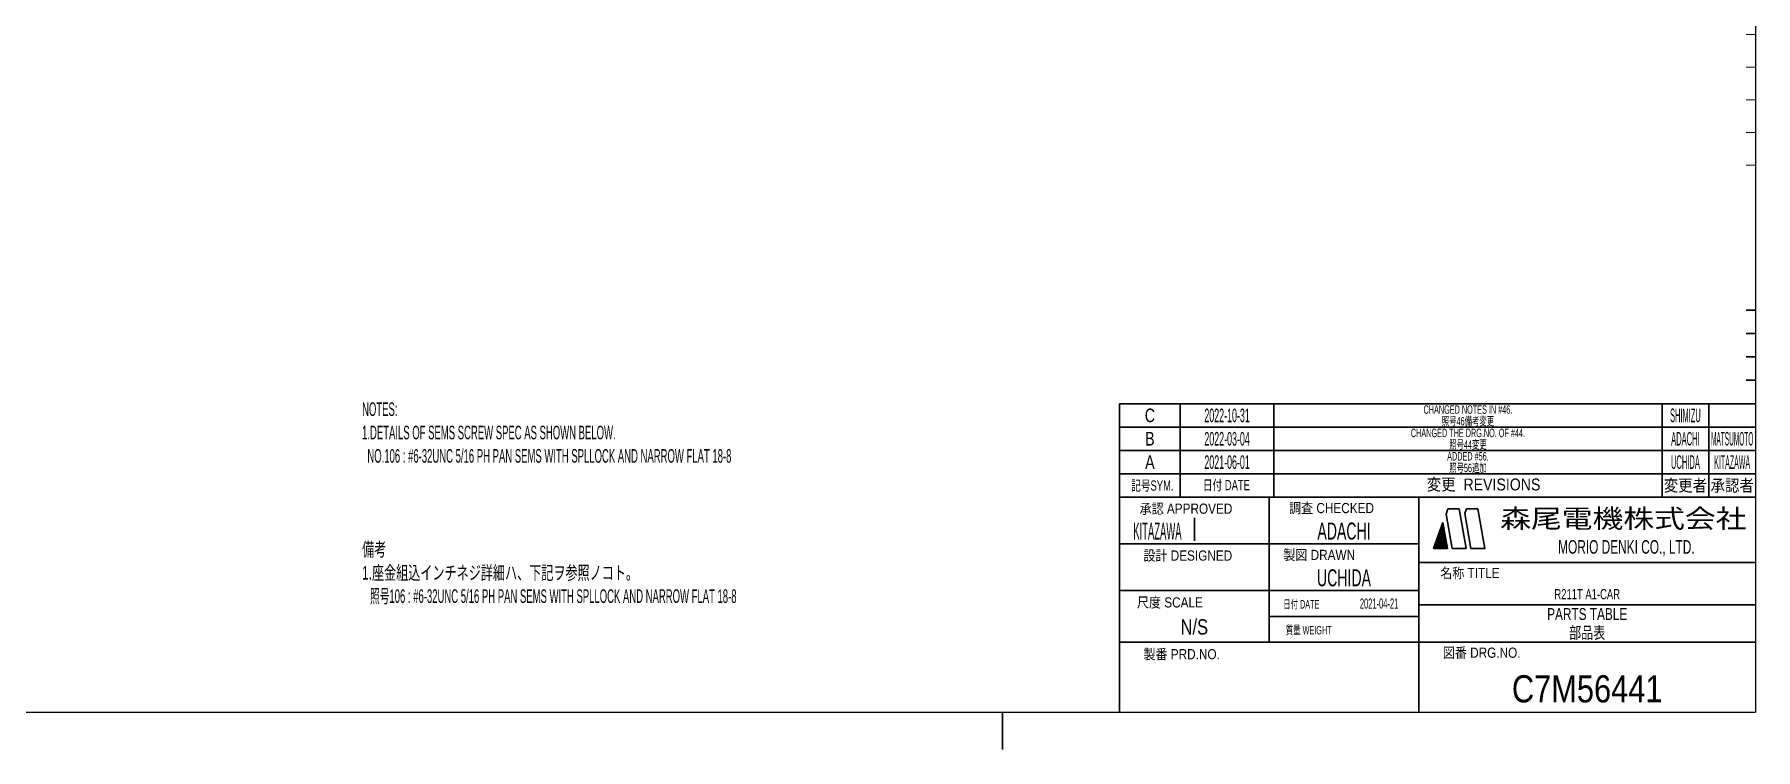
# Model space of a CAD drawing. Header units: millimetres. Extents: x 7 to 587, y 2 to 418.
# Drawn here: x 219 to 587, y 2 to 155 of the extents above; entities that cross this region are included whole.
import ezdxf
from ezdxf.enums import TextEntityAlignment as Align

# ---------------------------------------------------------------- set-up
doc = ezdxf.new("R2010")
doc.units = ezdxf.units.MM
doc.layers.add('図面枠C7M', color=7, linetype='Continuous')
doc.layers.add('表題、部品表_01', color=7, linetype='Continuous')
doc.styles.add('HG丸ｺﾞｼｯｸM-PRO', font='')
doc.styles.get('HG丸ｺﾞｼｯｸM-PRO').set_extended_font_data('HG丸ｺﾞｼｯｸM-PRO')

# ---------------------------------------------------------------- blocks, each defined once
blk = doc.blocks.new('BLKF026')
at = {"layer": '図面枠C7M', "color": 4, "linetype": 'Continuous', "lineweight": 13}
for p, q in [((518.373827, 45.636976), (520.63008, 47.893229)), ((518.454756, 45.859327), (520.608881, 48.013452)), ((518.535684, 46.081677), (520.587682, 48.133675)), ((518.616613, 46.304027), (520.566484, 48.253898)), ((518.697542, 46.526377), (520.545285, 48.374121)), ((518.778471, 46.748727), (520.524087, 48.494343)), ((518.8594, 46.971078), (520.502888, 48.614566)), ((518.940329, 47.193428), (520.48169, 48.734789)), ((519.021258, 47.415778), (520.460491, 48.855012)), ((519.102186, 47.638128), (520.439293, 48.975235)), ((519.183115, 47.860479), (520.418094, 49.095457)), ((519.264044, 48.082829), (520.396896, 49.21568)), ((519.344973, 48.305179), (520.375697, 49.335903)), ((519.425902, 48.527529), (520.354499, 49.456126)), ((519.506831, 48.749879), (520.3333, 49.576349)), ((519.58776, 48.97223), (520.312102, 49.696572)), ((519.668689, 49.19458), (520.290903, 49.816794)), ((519.749617, 49.41693), (520.269705, 49.937017)), ((519.830546, 49.63928), (520.248506, 50.05724)), ((519.911475, 49.861631), (520.227307, 50.177463)), ((519.992404, 50.083981), (520.206109, 50.297686)), ((520.073333, 50.306331), (520.18491, 50.417909)), ((520.154262, 50.528681), (520.163712, 50.538131)), ((518.157871, 44.996757), (520.693675, 47.532561)), ((518.211969, 45.192276), (520.672477, 47.652784)), ((518.292898, 45.414626), (520.651278, 47.773006)), ((518.299292, 44.996757), (520.714874, 47.412338)), ((518.440714, 44.996757), (520.736072, 47.292115)), ((518.582135, 44.996757), (520.757271, 47.171892)), ((518.723556, 44.996757), (520.778469, 47.051669)), ((518.864978, 44.996757), (520.799668, 46.931447)), ((519.006399, 44.996757), (520.820866, 46.811224)), ((519.147821, 44.996757), (520.842065, 46.691001)), ((519.289242, 44.996757), (520.863263, 46.570778)), ((519.430663, 44.996757), (520.884462, 46.450555)), ((519.572085, 44.996757), (520.90566, 46.330332)), ((519.713506, 44.996757), (520.926859, 46.21011)), ((519.854927, 44.996757), (520.948057, 46.089887)), ((519.996349, 44.996757), (520.969256, 45.969664)), ((520.13777, 44.996757), (520.990455, 45.849441)), ((520.279191, 44.996757), (521.011653, 45.729218)), ((520.420613, 44.996757), (521.032852, 45.608995)), ((520.562034, 44.996757), (521.05405, 45.488773)), ((520.703455, 44.996757), (521.075249, 45.36855)), ((520.844877, 44.996757), (521.096447, 45.248327)), ((520.986298, 44.996757), (521.117646, 45.128104)), ((521.12772, 44.996757), (521.138844, 45.007881))]:
    blk.add_line(p, q, dxfattribs=at)
blk = doc.blocks.new('BLKF023')
at = {"layer": '図面枠C7M', "color": 2, "linetype": 'Continuous', "lineweight": 25}
for p in [(587, 410), (7, 10)]:
    blk.add_line(p, (587, 10), dxfattribs=at)
at = {"layer": '図面枠C7M', "color": 4, "linetype": 'Continuous', "lineweight": 13}
for p, q in [((585, 155), (587, 155)), ((585, 148), (587, 148)), ((585, 141), (587, 141)), ((585, 134), (587, 134)), ((585, 127), (587, 127))]:
    blk.add_line(p, q, dxfattribs=at)
at = {"layer": '図面枠C7M', "color": 3, "linetype": 'Continuous', "lineweight": 35}
for p, q in [((587, 96), (585, 96)), ((587, 91), (585, 91)), ((587, 86), (585, 86)), ((587, 86), (585, 86)), ((587, 81), (585, 81)), ((451, 76), (587, 76)), ((451, 76), (451, 10)), ((464, 56), (464, 76)), ((484, 56), (484, 76)), ((567, 56), (567, 76)), ((577, 56), (577, 76)), ((451, 71), (587, 71)), ((451, 66), (587, 66)), ((451, 61), (587, 61)), ((451, 56), (587, 56)), ((483, 56), (483, 25)), ((515, 56), (515, 10)), ((467.01, 51.56), (467.01, 46.69)), ((520.84, 52.4), (521.23, 53.5)), ((522.14, 45), (520.84, 52.4)), ((521.23, 53.5), (523.64, 53.5)), ((525.14, 45), (523.64, 53.5)), ((525.18, 53.5), (524.82, 52.51)), ((526.14, 45), (524.82, 52.51)), ((525.18, 53.5), (527.64, 53.5)), ((529.14, 45), (527.64, 53.5)), ((518.14, 45), (520.16, 50.55)), ((521.14, 45), (520.16, 50.55)), ((451, 46), (515, 46)), ((518.14, 45), (521.14, 45)), ((522.14, 45), (525.14, 45)), ((526.14, 45), (529.14, 45)), ((515, 42), (587, 42)), ((451, 36), (515, 36)), ((483, 30.5), (515, 30.5)), ((515, 33), (587, 33)), ((451, 25), (587, 25)), ((426, 2), (426, 10))]:
    blk.add_line(p, q, dxfattribs=at)
at = {"layer": '図面枠C7M', "color": 4, "linetype": 'Continuous', "lineweight": 13}
blk.add_blockref('BLKF026', (0, 0), dxfattribs=at)
at = {"layer": '図面枠C7M', "color": 4, "linetype": 'Continuous', "lineweight": 13, "style": 'HG丸ｺﾞｼｯｸM-PRO'}
for s, height, width, p in [('記号SYM.', 2.182, 0.69227, (458.03, 58.49)), ('日付 DATE', 2.182, 0.692507, (473.87, 58.58)), ('変更  REVISIONS', 2.5455, 0.887352, (528.85, 58.72)), ('変更者', 2.545, 0.887717, (572, 58.5)), ('承認者', 2.545, 0.887717, (582, 58.5)), ('承認 APPROVED', 2.1818, 0.863151, (465.21, 53.54)), ('調査 CHECKED', 2.182, 0.863174, (496.34, 53.67)), ('設計 DESIGNED', 2.1818, 0.862613, (465.61, 43.51)), ('製図 DRAWN', 2.182, 0.863099, (493.7, 43.65)), ('名称 TITLE', 2.182, 0.862489, (525.93, 39.77)), ('尺度 SCALE', 2.182, 0.862581, (461.78, 33.49)), ('日付 DATE', 1.818, 0.618255, (489.88, 33.09)), ('質量 WEIGHT', 1.818, 0.618812, (491.46, 27.55)), ('製番 PRD.NO.', 2.182, 0.863299, (464.29, 22.41)), ('図番 DRG.NO.', 2.182, 0.863083, (528.44, 22.73))]:
    blk.add_text(s, height=height, dxfattribs=dict(at, width=width)).set_placement(p, align=Align.MIDDLE_CENTER)
at = {"layer": '図面枠C7M', "color": 2, "linetype": 'Continuous', "lineweight": 25, "style": 'HG丸ｺﾞｼｯｸM-PRO', "width": 1.206081}
blk.add_text('森尾電機株式会社', height=4, dxfattribs=at).set_placement((558.72, 51.43), align=Align.MIDDLE_CENTER)
at = {"layer": '図面枠C7M', "color": 3, "linetype": 'Continuous', "lineweight": 35, "style": 'HG丸ｺﾞｼｯｸM-PRO', "width": 0.652197}
blk.add_text('MORIO DENKI CO., LTD.', height=2.9091, dxfattribs=at).set_placement((559.38, 45.36), align=Align.MIDDLE_CENTER)

msp = doc.modelspace()

# ---------------------------------------------------------------- block references
at = {"layer": '図面枠C7M', "color": 4, "linetype": 'Continuous', "lineweight": 13}
msp.add_blockref('BLKF023', (0, 0), dxfattribs=at)

# ---------------------------------------------------------------- texts
at = {"layer": '図面枠C7M', "color": 3, "linetype": 'Continuous', "lineweight": 35, "style": 'HG丸ｺﾞｼｯｸM-PRO'}
for s, height, width, p in [('C', 2.91, 0.782198, (457.5, 73.5)), ('2022-10-31', 2.909, 0.488281, (474, 73.5)), ('CHANGED NOTES IN #46.', 1.8182, 0.618841, (525.5, 74.75)), ('SHIMIZU', 2.909, 0.359252, (572, 73.5)), ('B', 2.91, 0.78204, (457.5, 68.5)), ('2022-03-04', 2.909, 0.488281, (474, 68.5)), ('CHANGED THE DRG.NO. OF #44.', 1.8182, 0.61838, (525.5, 69.75)), ('照号46備考変更', 1.818, 0.619156, (525.5, 72.25)), ('ADACHI', 2.909, 0.415454, (572, 68.5)), ('MATSUMOTO', 2.909, 0.286058, (582, 68.5)), ('照号44変更', 1.818, 0.619228, (525.5, 67.25)), ('A', 2.91, 0.782973, (457.5, 63.5)), ('2021-06-01', 2.909, 0.488281, (474, 63.5)), ('ADDED #56.', 1.818, 0.618109, (525.5, 64.75)), ('照号56追加', 1.818, 0.619228, (525.5, 62.25)), ('UCHIDA', 2.909, 0.415827, (572, 63.5)), ('KITAZAWA', 2.909, 0.308644, (582, 63.5)), ('KITAZAWA', 3.636, 0.414762, (459.11, 48.75)), ('ADACHI', 3.636, 0.619335, (499, 48.75)), ('UCHIDA', 3.636, 0.61989, (499, 38.75)), ('2021-04-21', 2.182, 0.482412, (506.5, 33.25)), ('R211T A1-CAR', 2.1818, 0.692326, (551, 35.25)), ('N/S', 3.273, 0.805664, (467, 28.25)), ('PARTS TABLE', 2.5455, 0.742213, (551, 31)), ('部品表', 2.545, 0.741121, (551, 27)), ('C7M56441', 5.818, 0.846013, (551, 15))]:
    msp.add_text(s, height=height, dxfattribs=dict(at, width=width)).set_placement(p, align=Align.MIDDLE_CENTER)
at = {"layer": '表題、部品表_01', "color": 3, "linetype": 'Continuous', "lineweight": 35, "style": 'HG丸ｺﾞｼｯｸM-PRO'}
for s, height, width, p in [('NOTES:', 2.909, 0.521723, (289.06, 74.83)), ('1.DETAILS OF SEMS SCREW SPEC AS SHOWN BELOW.', 2.9091, 0.522488, (289.06, 69.83)), ('  NO.106 : #6-32UNC 5/16 PH PAN SEMS WITH SPLLOCK AND NARROW FLAT 18-8', 2.9091, 0.522562, (289.06, 64.83)), ('備考', 2.909, 0.651535, (289.06, 44.83)), ('1.座金組込インチネジ詳細ハ、下記ヲ参照ノコト。', 2.9091, 0.651558, (289.06, 39.83)), ('   照号106 : #6-32UNC 5/16 PH PAN SEMS WITH SPLLOCK AND NARROW FLAT 18-8', 2.9091, 0.522554, (289.06, 34.83))]:
    msp.add_text(s, height=height, dxfattribs=dict(at, width=width)).set_placement(p, align=Align.MIDDLE_LEFT)

doc.saveas('drawing.dxf')
